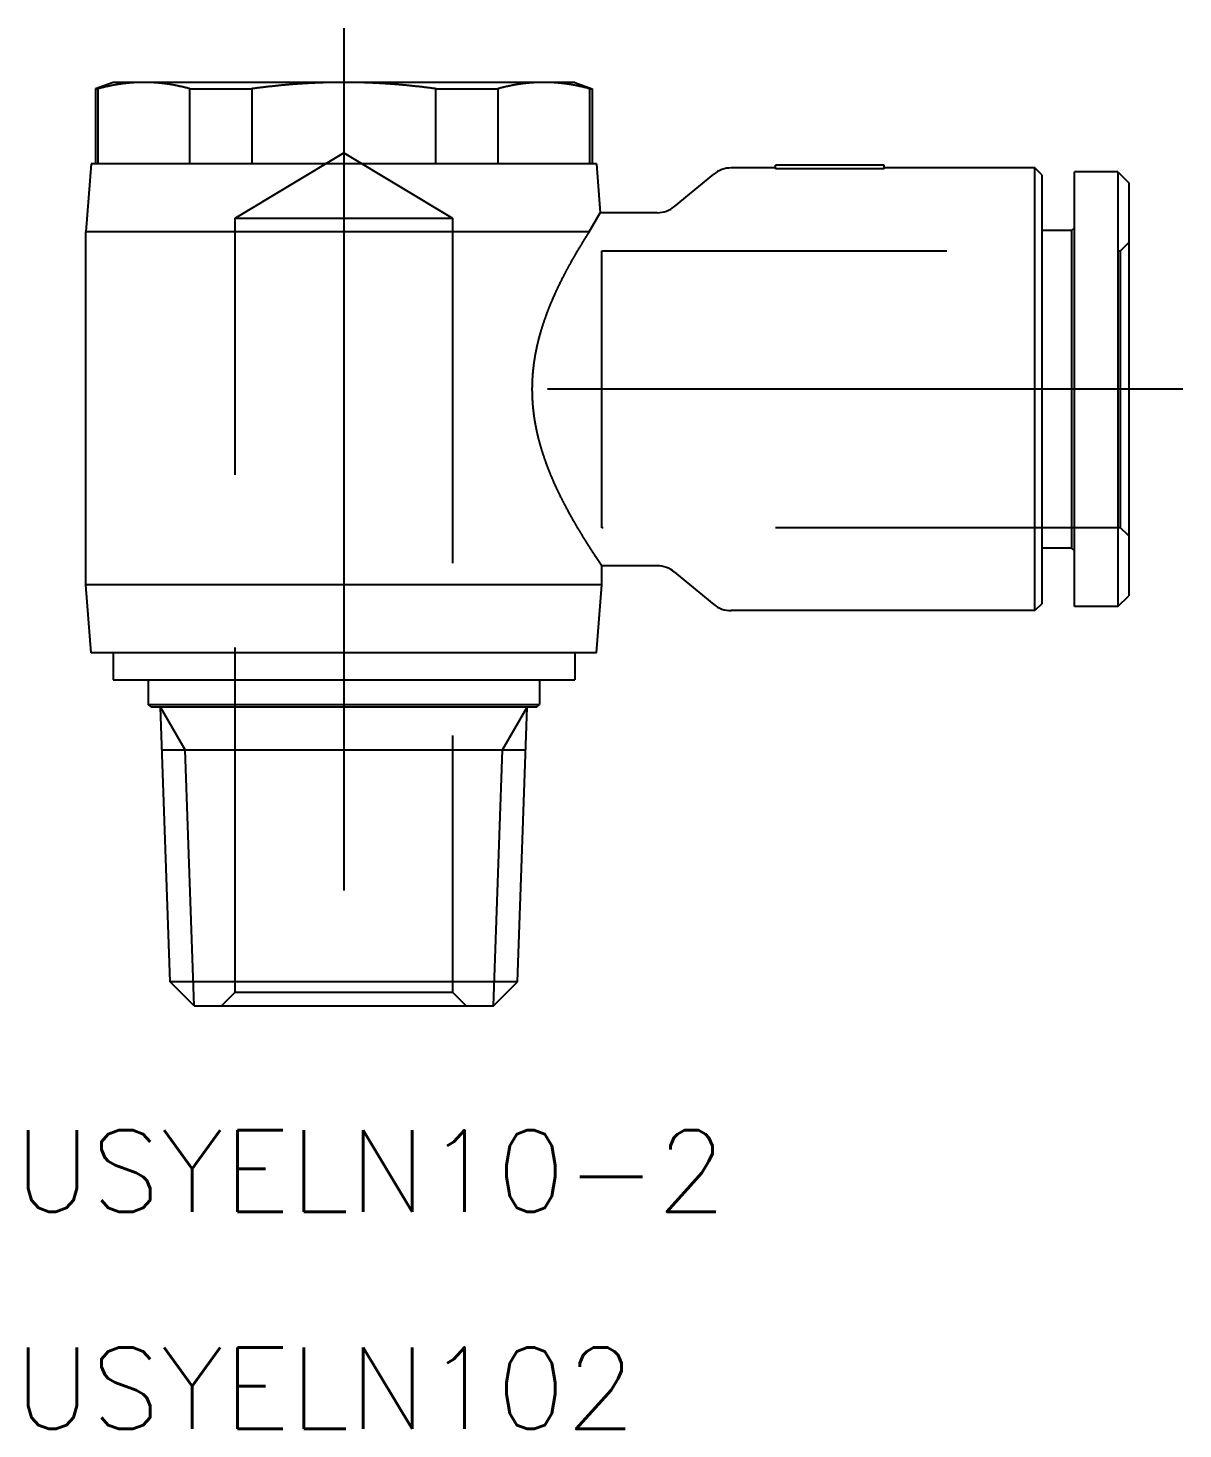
# Model space of a CAD drawing. Extents: x -40.5 to 40.2, y -38.3 to 13.3.
# Drawn here: x -40.5 to 2, y -38.3 to 13.3 of the extents above; entities that cross this region are included whole.
import ezdxf

# ---------------------------------------------------------------- set-up
doc = ezdxf.new("R2010")
doc.units = 0
doc.linetypes.add('CENTER', pattern=[50.8, 31.75, -6.35, 6.35, -6.35])
doc.linetypes.add('DASHED', pattern=[19.05, 12.7, -6.35])
doc.layers.get('0').update_dxf_attribs({"linetype": 'CONTINUOUS'})
doc.layers.add('CENTER', color=1, linetype='CENTER')
doc.styles.get("Standard").update_dxf_attribs({"font": 'txt.shx', "height": 3, "bigfont": 'bigfont.shx'})

msp = doc.modelspace()

# ---------------------------------------------------------------- linework, layer by layer
at = {"color": 7, "linetype": 'CONTINUOUS'}
for p, q in [((-37.4, 11.3), (-38.05, 11.063)), ((-38.05, 11.063), (-38.05, 8.3)), ((-38.05, 11.063), (-37.955, 11.063)), ((-37.955, 11.063), (-37.955, 8.3)), ((-36.261, 11.3), (-37.4, 11.3)), ((-28.9, 11.3), (-36.261, 11.3)), ((-34.568, 8.3), (-34.568, 11.063)), ((-34.568, 11.063), (-32.287, 11.063)), ((-32.287, 11.063), (-32.287, 8.3)), ((-21.539, 11.3), (-28.9, 11.3)), ((-25.513, 8.3), (-25.513, 11.063)), ((-25.513, 11.063), (-23.232, 11.063)), ((-23.232, 11.063), (-23.232, 8.3)), ((-20.4, 11.3), (-21.539, 11.3)), ((-20.4, 11.3), (-19.75, 11.063)), ((-19.845, 8.3), (-19.845, 11.063)), ((-19.845, 11.063), (-19.75, 11.063)), ((-19.75, 11.063), (-19.75, 8.3)), ((-38.2, 8.3), (-38.4, 5.8)), ((-19.6, 8.3), (-38.2, 8.3)), ((-19.6, 8.3), (-19.456, 6.5)), ((-16.723, 6.729), (-15.277, 7.921)), ((-13, 8.15), (-14.641, 8.15)), ((-9, 8.25), (-13, 8.25)), ((-13, 8.115), (-13, 8.25)), ((-9, 8.115), (-13, 8.115)), ((-9, 8.115), (-9, 8.25)), ((-3.45, 8.15), (-9, 8.15)), ((-3.45, -8.15), (-3.45, 8.15)), ((-3.2, 7.9), (-3.45, 8.15)), ((-3.2, 7.9), (-3.2, -7.9)), ((-2, -8), (-2, 8)), ((-0.4, 8), (-2, 8)), ((-0.4, 8), (-0.4, -8)), ((-0.4, 8), (0, 7.6)), ((0, 7.6), (0, -7.6)), ((-19.866, 5.801), (-19.457, 6.501)), ((-17.359, 6.5), (-19.456, 6.5)), ((-19.865, 5.8), (-38.4, 5.8)), ((-38.4, -7.2), (-38.4, 5.8)), ((-2.1, 5.85), (-3.2, 5.85)), ((-2.1, 5.85), (-2, 5.95)), ((-2.1, 5.85), (-2.1, -5.85)), ((-2.1, -5.85), (-3.2, -5.85)), ((-2.1, -5.85), (-2, -5.95)), ((-17.359, -6.5), (-19.4, -6.5)), ((-19.4, -7.2), (-19.4, -6.5)), ((-38.2, -9.7), (-38.4, -7.2)), ((-19.4, -7.2), (-38.4, -7.2)), ((-19.6, -9.7), (-19.4, -7.2)), ((-16.723, -6.729), (-15.277, -7.921)), ((-0.4, -8), (0, -7.6)), ((-3.45, -8.15), (-14.641, -8.15)), ((-3.2, -7.9), (-3.45, -8.15)), ((-0.4, -8), (-2, -8)), ((-19.6, -9.7), (-38.2, -9.7)), ((-37.4, -9.7), (-37.4, -10.7)), ((-20.4, -9.7), (-20.4, -10.7)), ((-37.4, -10.7), (-20.4, -10.7)), ((-36.1, -10.7), (-36.1, -11.6)), ((-21.7, -10.7), (-21.7, -11.6)), ((-36.1, -11.6), (-21.7, -11.6)), ((-36, -11.7), (-36.1, -11.6)), ((-21.8, -11.7), (-36, -11.7)), ((-35.3, -21.813), (-35.653, -11.7)), ((-22.5, -21.813), (-22.147, -11.7)), ((-21.8, -11.7), (-21.7, -11.6)), ((-35.598, -13.278), (-22.202, -13.278)), ((-22.5, -21.813), (-35.3, -21.813)), ((-34.413, -22.7), (-35.3, -21.813)), ((-23.387, -22.7), (-22.5, -21.813)), ((-34.413, -22.7), (-23.387, -22.7))]:
    msp.add_line(p, q, dxfattribs=at)
at = {"color": 3, "linetype": 'DASHED'}
for p, q in [((-32.9, 6.3), (-28.9, 8.703)), ((-28.9, 8.703), (-24.9, 6.3)), ((-32.9, -22.2), (-32.9, 6.3)), ((-32.9, 6.3), (-24.9, 6.3)), ((-24.9, 6.3), (-24.9, -22.2)), ((-0.3, 5.1), (0, 5.4)), ((-19.4, 5.1), (-0.3, 5.1)), ((-19.4, -5.1), (-19.4, 5.1)), ((-0.3, -5.1), (-0.3, 5.1)), ((-0.3, -5.1), (-19.4, -5.1)), ((0, -5.4), (-0.3, -5.1)), ((-33.4, -22.7), (-32.9, -22.2)), ((-32.9, -22.2), (-24.9, -22.2)), ((-24.9, -22.2), (-24.4, -22.7))]:
    msp.add_line(p, q, dxfattribs=at)
at = {"color": 3, "linetype": 'CONTINUOUS'}
for p, q in [((-34.742, -13.278), (-35.653, -11.7)), ((-23.058, -13.278), (-22.147, -11.7)), ((-34.413, -22.7), (-34.742, -13.278)), ((-23.387, -22.7), (-23.058, -13.278))]:
    msp.add_line(p, q, dxfattribs=at)
at = {"color": 7}
for points in [[(-36.261, 11.3, 0), (-36.279, 11.3, 0), (-36.296, 11.3, 0), (-36.314, 11.3, 0), (-36.331, 11.3, 0), (-36.349, 11.299, 0), (-36.366, 11.299, 0), (-36.383, 11.299, 0), (-36.401, 11.298, 0), (-36.418, 11.298, 0), (-36.436, 11.297, 0), (-36.453, 11.297, 0), (-36.471, 11.296, 0), (-36.488, 11.296, 0), (-36.506, 11.295, 0), (-36.523, 11.294, 0), (-36.541, 11.293, 0), (-36.558, 11.293, 0), (-36.575, 11.292, 0), (-36.593, 11.291, 0), (-36.61, 11.29, 0), (-36.628, 11.289, 0), (-36.645, 11.287, 0), (-36.663, 11.286, 0), (-36.68, 11.285, 0), (-36.698, 11.284, 0), (-36.715, 11.282, 0), (-36.733, 11.281, 0), (-36.75, 11.28, 0), (-36.767, 11.278, 0), (-36.785, 11.277, 0), (-36.802, 11.275, 0), (-36.82, 11.273, 0), (-36.837, 11.272, 0), (-36.855, 11.27, 0), (-36.872, 11.268, 0), (-36.89, 11.266, 0), (-36.907, 11.264, 0), (-36.925, 11.262, 0), (-36.943, 11.261, 0), (-36.96, 11.258, 0), (-36.978, 11.256, 0), (-36.995, 11.254, 0), (-37.013, 11.252, 0), (-37.031, 11.25, 0), (-37.048, 11.247, 0), (-37.066, 11.245, 0), (-37.083, 11.243, 0), (-37.101, 11.24, 0), (-37.119, 11.238, 0), (-37.136, 11.235, 0), (-37.154, 11.232, 0), (-37.172, 11.23, 0), (-37.19, 11.227, 0), (-37.207, 11.224, 0), (-37.225, 11.221, 0), (-37.243, 11.219, 0), (-37.261, 11.216, 0), (-37.279, 11.213, 0), (-37.296, 11.21, 0), (-37.314, 11.207, 0), (-37.332, 11.203, 0), (-37.35, 11.2, 0), (-37.368, 11.197, 0), (-37.386, 11.194, 0), (-37.404, 11.19, 0), (-37.422, 11.187, 0), (-37.44, 11.183, 0), (-37.458, 11.18, 0), (-37.476, 11.176, 0), (-37.494, 11.172, 0), (-37.512, 11.169, 0), (-37.53, 11.165, 0), (-37.548, 11.161, 0), (-37.566, 11.157, 0), (-37.585, 11.153, 0), (-37.603, 11.149, 0), (-37.621, 11.146, 0), (-37.639, 11.141, 0), (-37.658, 11.137, 0), (-37.676, 11.133, 0), (-37.694, 11.129, 0), (-37.713, 11.124, 0), (-37.731, 11.12, 0), (-37.75, 11.116, 0), (-37.768, 11.111, 0), (-37.787, 11.107, 0), (-37.805, 11.102, 0), (-37.824, 11.098, 0), (-37.842, 11.093, 0), (-37.861, 11.088, 0), (-37.88, 11.083, 0), (-37.898, 11.078, 0), (-37.917, 11.073, 0), (-37.936, 11.069, 0), (-37.955, 11.063, 0)], [(-34.568, 11.063, 0), (-34.587, 11.069, 0), (-34.605, 11.073, 0), (-34.624, 11.078, 0), (-34.643, 11.083, 0), (-34.661, 11.088, 0), (-34.68, 11.093, 0), (-34.699, 11.098, 0), (-34.717, 11.102, 0), (-34.736, 11.107, 0), (-34.754, 11.111, 0), (-34.773, 11.116, 0), (-34.791, 11.12, 0), (-34.81, 11.124, 0), (-34.828, 11.129, 0), (-34.846, 11.133, 0), (-34.865, 11.137, 0), (-34.883, 11.141, 0), (-34.901, 11.146, 0), (-34.919, 11.149, 0), (-34.938, 11.153, 0), (-34.956, 11.157, 0), (-34.974, 11.161, 0), (-34.992, 11.165, 0), (-35.01, 11.169, 0), (-35.029, 11.172, 0), (-35.047, 11.176, 0), (-35.065, 11.18, 0), (-35.083, 11.183, 0), (-35.101, 11.187, 0), (-35.119, 11.19, 0), (-35.137, 11.194, 0), (-35.154, 11.197, 0), (-35.172, 11.2, 0), (-35.19, 11.203, 0), (-35.208, 11.207, 0), (-35.226, 11.21, 0), (-35.244, 11.213, 0), (-35.262, 11.216, 0), (-35.279, 11.219, 0), (-35.297, 11.221, 0), (-35.315, 11.224, 0), (-35.333, 11.227, 0), (-35.351, 11.23, 0), (-35.368, 11.232, 0), (-35.386, 11.235, 0), (-35.404, 11.238, 0), (-35.421, 11.24, 0), (-35.439, 11.243, 0), (-35.457, 11.245, 0), (-35.474, 11.247, 0), (-35.492, 11.25, 0), (-35.51, 11.252, 0), (-35.527, 11.254, 0), (-35.545, 11.256, 0), (-35.562, 11.258, 0), (-35.58, 11.261, 0), (-35.597, 11.262, 0), (-35.615, 11.264, 0), (-35.633, 11.266, 0), (-35.65, 11.268, 0), (-35.667, 11.27, 0), (-35.685, 11.272, 0), (-35.703, 11.273, 0), (-35.72, 11.275, 0), (-35.737, 11.277, 0), (-35.755, 11.278, 0), (-35.773, 11.28, 0), (-35.79, 11.281, 0), (-35.807, 11.282, 0), (-35.825, 11.284, 0), (-35.842, 11.285, 0), (-35.86, 11.286, 0), (-35.877, 11.287, 0), (-35.895, 11.289, 0), (-35.912, 11.29, 0), (-35.93, 11.291, 0), (-35.947, 11.292, 0), (-35.964, 11.293, 0), (-35.982, 11.293, 0), (-35.999, 11.294, 0), (-36.017, 11.295, 0), (-36.034, 11.296, 0), (-36.052, 11.296, 0), (-36.069, 11.297, 0), (-36.087, 11.297, 0), (-36.104, 11.298, 0), (-36.121, 11.298, 0), (-36.139, 11.299, 0), (-36.156, 11.299, 0), (-36.174, 11.299, 0), (-36.191, 11.3, 0), (-36.209, 11.3, 0), (-36.226, 11.3, 0), (-36.244, 11.3, 0), (-36.261, 11.3, 0)], [(-28.9, 11.3, 0), (-28.935, 11.3, 0), (-28.97, 11.3, 0), (-29.005, 11.3, 0), (-29.04, 11.3, 0), (-29.075, 11.299, 0), (-29.11, 11.299, 0), (-29.145, 11.299, 0), (-29.18, 11.298, 0), (-29.215, 11.298, 0), (-29.249, 11.297, 0), (-29.284, 11.297, 0), (-29.319, 11.296, 0), (-29.354, 11.296, 0), (-29.389, 11.295, 0), (-29.424, 11.294, 0), (-29.459, 11.293, 0), (-29.494, 11.293, 0), (-29.528, 11.292, 0), (-29.563, 11.291, 0), (-29.598, 11.29, 0), (-29.633, 11.289, 0), (-29.668, 11.287, 0), (-29.703, 11.286, 0), (-29.738, 11.285, 0), (-29.773, 11.284, 0), (-29.808, 11.282, 0), (-29.843, 11.281, 0), (-29.878, 11.28, 0), (-29.913, 11.278, 0), (-29.947, 11.277, 0), (-29.982, 11.275, 0), (-30.017, 11.273, 0), (-30.052, 11.272, 0), (-30.087, 11.27, 0), (-30.122, 11.268, 0), (-30.157, 11.266, 0), (-30.193, 11.264, 0), (-30.228, 11.262, 0), (-30.263, 11.261, 0), (-30.298, 11.258, 0), (-30.333, 11.256, 0), (-30.368, 11.254, 0), (-30.403, 11.252, 0), (-30.439, 11.25, 0), (-30.474, 11.247, 0), (-30.509, 11.245, 0), (-30.544, 11.243, 0), (-30.58, 11.24, 0), (-30.615, 11.238, 0), (-30.651, 11.235, 0), (-30.686, 11.232, 0), (-30.721, 11.23, 0), (-30.757, 11.227, 0), (-30.792, 11.224, 0), (-30.828, 11.221, 0), (-30.863, 11.219, 0), (-30.899, 11.216, 0), (-30.935, 11.213, 0), (-30.97, 11.21, 0), (-31.006, 11.207, 0), (-31.042, 11.203, 0), (-31.078, 11.2, 0), (-31.113, 11.197, 0), (-31.149, 11.194, 0), (-31.185, 11.19, 0), (-31.221, 11.187, 0), (-31.257, 11.183, 0), (-31.293, 11.18, 0), (-31.329, 11.176, 0), (-31.365, 11.172, 0), (-31.402, 11.169, 0), (-31.438, 11.165, 0), (-31.474, 11.161, 0), (-31.511, 11.157, 0), (-31.547, 11.153, 0), (-31.583, 11.149, 0), (-31.62, 11.146, 0), (-31.656, 11.141, 0), (-31.693, 11.137, 0), (-31.73, 11.133, 0), (-31.766, 11.129, 0), (-31.803, 11.124, 0), (-31.84, 11.12, 0), (-31.877, 11.116, 0), (-31.914, 11.111, 0), (-31.951, 11.107, 0), (-31.988, 11.102, 0), (-32.025, 11.098, 0), (-32.062, 11.093, 0), (-32.1, 11.088, 0), (-32.137, 11.083, 0), (-32.174, 11.078, 0), (-32.212, 11.073, 0), (-32.249, 11.069, 0), (-32.287, 11.063, 0)], [(-25.513, 11.063, 0), (-25.55, 11.069, 0), (-25.588, 11.073, 0), (-25.626, 11.078, 0), (-25.663, 11.083, 0), (-25.7, 11.088, 0), (-25.738, 11.093, 0), (-25.775, 11.098, 0), (-25.812, 11.102, 0), (-25.849, 11.107, 0), (-25.886, 11.111, 0), (-25.923, 11.116, 0), (-25.96, 11.12, 0), (-25.997, 11.124, 0), (-26.034, 11.129, 0), (-26.07, 11.133, 0), (-26.107, 11.137, 0), (-26.144, 11.141, 0), (-26.18, 11.146, 0), (-26.217, 11.149, 0), (-26.253, 11.153, 0), (-26.29, 11.157, 0), (-26.326, 11.161, 0), (-26.362, 11.165, 0), (-26.398, 11.169, 0), (-26.435, 11.172, 0), (-26.471, 11.176, 0), (-26.507, 11.18, 0), (-26.543, 11.183, 0), (-26.579, 11.187, 0), (-26.615, 11.19, 0), (-26.651, 11.194, 0), (-26.687, 11.197, 0), (-26.722, 11.2, 0), (-26.758, 11.203, 0), (-26.794, 11.207, 0), (-26.83, 11.21, 0), (-26.865, 11.213, 0), (-26.901, 11.216, 0), (-26.937, 11.219, 0), (-26.972, 11.221, 0), (-27.008, 11.224, 0), (-27.043, 11.227, 0), (-27.079, 11.23, 0), (-27.114, 11.232, 0), (-27.149, 11.235, 0), (-27.185, 11.238, 0), (-27.22, 11.24, 0), (-27.256, 11.243, 0), (-27.291, 11.245, 0), (-27.326, 11.247, 0), (-27.361, 11.25, 0), (-27.397, 11.252, 0), (-27.432, 11.254, 0), (-27.467, 11.256, 0), (-27.502, 11.258, 0), (-27.537, 11.261, 0), (-27.572, 11.262, 0), (-27.607, 11.264, 0), (-27.642, 11.266, 0), (-27.677, 11.268, 0), (-27.713, 11.27, 0), (-27.748, 11.272, 0), (-27.783, 11.273, 0), (-27.818, 11.275, 0), (-27.853, 11.277, 0), (-27.887, 11.278, 0), (-27.922, 11.28, 0), (-27.957, 11.281, 0), (-27.992, 11.282, 0), (-28.027, 11.284, 0), (-28.062, 11.285, 0), (-28.097, 11.286, 0), (-28.132, 11.287, 0), (-28.167, 11.289, 0), (-28.202, 11.29, 0), (-28.237, 11.291, 0), (-28.272, 11.292, 0), (-28.306, 11.293, 0), (-28.341, 11.293, 0), (-28.376, 11.294, 0), (-28.411, 11.295, 0), (-28.446, 11.296, 0), (-28.481, 11.296, 0), (-28.516, 11.297, 0), (-28.551, 11.297, 0), (-28.585, 11.298, 0), (-28.62, 11.298, 0), (-28.655, 11.299, 0), (-28.69, 11.299, 0), (-28.725, 11.299, 0), (-28.76, 11.3, 0), (-28.795, 11.3, 0), (-28.83, 11.3, 0), (-28.865, 11.3, 0), (-28.9, 11.3, 0)], [(-21.539, 11.3, 0), (-21.556, 11.3, 0), (-21.574, 11.3, 0), (-21.591, 11.3, 0), (-21.609, 11.3, 0), (-21.626, 11.299, 0), (-21.644, 11.299, 0), (-21.661, 11.299, 0), (-21.679, 11.298, 0), (-21.696, 11.298, 0), (-21.713, 11.297, 0), (-21.731, 11.297, 0), (-21.748, 11.296, 0), (-21.766, 11.296, 0), (-21.783, 11.295, 0), (-21.801, 11.294, 0), (-21.818, 11.293, 0), (-21.836, 11.293, 0), (-21.853, 11.292, 0), (-21.87, 11.291, 0), (-21.888, 11.29, 0), (-21.905, 11.289, 0), (-21.923, 11.287, 0), (-21.94, 11.286, 0), (-21.958, 11.285, 0), (-21.975, 11.284, 0), (-21.993, 11.282, 0), (-22.01, 11.281, 0), (-22.027, 11.28, 0), (-22.045, 11.278, 0), (-22.062, 11.277, 0), (-22.08, 11.275, 0), (-22.098, 11.273, 0), (-22.115, 11.272, 0), (-22.133, 11.27, 0), (-22.15, 11.268, 0), (-22.168, 11.266, 0), (-22.185, 11.264, 0), (-22.203, 11.262, 0), (-22.22, 11.261, 0), (-22.238, 11.258, 0), (-22.255, 11.256, 0), (-22.273, 11.254, 0), (-22.291, 11.252, 0), (-22.308, 11.25, 0), (-22.326, 11.247, 0), (-22.343, 11.245, 0), (-22.361, 11.243, 0), (-22.379, 11.24, 0), (-22.396, 11.238, 0), (-22.414, 11.235, 0), (-22.432, 11.232, 0), (-22.449, 11.23, 0), (-22.467, 11.227, 0), (-22.485, 11.224, 0), (-22.503, 11.221, 0), (-22.52, 11.219, 0), (-22.538, 11.216, 0), (-22.556, 11.213, 0), (-22.574, 11.21, 0), (-22.592, 11.207, 0), (-22.61, 11.203, 0), (-22.628, 11.2, 0), (-22.645, 11.197, 0), (-22.663, 11.194, 0), (-22.681, 11.19, 0), (-22.699, 11.187, 0), (-22.717, 11.183, 0), (-22.735, 11.18, 0), (-22.753, 11.176, 0), (-22.771, 11.172, 0), (-22.79, 11.169, 0), (-22.808, 11.165, 0), (-22.826, 11.161, 0), (-22.844, 11.157, 0), (-22.862, 11.153, 0), (-22.881, 11.149, 0), (-22.899, 11.146, 0), (-22.917, 11.141, 0), (-22.935, 11.137, 0), (-22.954, 11.133, 0), (-22.972, 11.129, 0), (-22.99, 11.124, 0), (-23.009, 11.12, 0), (-23.027, 11.116, 0), (-23.046, 11.111, 0), (-23.064, 11.107, 0), (-23.083, 11.102, 0), (-23.101, 11.098, 0), (-23.12, 11.093, 0), (-23.139, 11.088, 0), (-23.157, 11.083, 0), (-23.176, 11.078, 0), (-23.195, 11.073, 0), (-23.213, 11.069, 0), (-23.232, 11.063, 0)], [(-19.845, 11.063, 0), (-19.864, 11.069, 0), (-19.883, 11.073, 0), (-19.902, 11.078, 0), (-19.92, 11.083, 0), (-19.939, 11.088, 0), (-19.958, 11.093, 0), (-19.976, 11.098, 0), (-19.995, 11.102, 0), (-20.013, 11.107, 0), (-20.032, 11.111, 0), (-20.05, 11.116, 0), (-20.069, 11.12, 0), (-20.087, 11.124, 0), (-20.106, 11.129, 0), (-20.124, 11.133, 0), (-20.142, 11.137, 0), (-20.161, 11.141, 0), (-20.179, 11.146, 0), (-20.197, 11.149, 0), (-20.215, 11.153, 0), (-20.233, 11.157, 0), (-20.252, 11.161, 0), (-20.27, 11.165, 0), (-20.288, 11.169, 0), (-20.306, 11.172, 0), (-20.324, 11.176, 0), (-20.342, 11.18, 0), (-20.36, 11.183, 0), (-20.378, 11.187, 0), (-20.396, 11.19, 0), (-20.414, 11.194, 0), (-20.432, 11.197, 0), (-20.45, 11.2, 0), (-20.468, 11.203, 0), (-20.486, 11.207, 0), (-20.504, 11.21, 0), (-20.521, 11.213, 0), (-20.539, 11.216, 0), (-20.557, 11.219, 0), (-20.575, 11.221, 0), (-20.593, 11.224, 0), (-20.61, 11.227, 0), (-20.628, 11.23, 0), (-20.646, 11.232, 0), (-20.664, 11.235, 0), (-20.681, 11.238, 0), (-20.699, 11.24, 0), (-20.717, 11.243, 0), (-20.734, 11.245, 0), (-20.752, 11.247, 0), (-20.77, 11.25, 0), (-20.787, 11.252, 0), (-20.805, 11.254, 0), (-20.822, 11.256, 0), (-20.84, 11.258, 0), (-20.857, 11.261, 0), (-20.875, 11.262, 0), (-20.892, 11.264, 0), (-20.91, 11.266, 0), (-20.928, 11.268, 0), (-20.945, 11.27, 0), (-20.963, 11.272, 0), (-20.98, 11.273, 0), (-20.998, 11.275, 0), (-21.015, 11.277, 0), (-21.032, 11.278, 0), (-21.05, 11.28, 0), (-21.067, 11.281, 0), (-21.085, 11.282, 0), (-21.102, 11.284, 0), (-21.12, 11.285, 0), (-21.137, 11.286, 0), (-21.155, 11.287, 0), (-21.172, 11.289, 0), (-21.19, 11.29, 0), (-21.207, 11.291, 0), (-21.225, 11.292, 0), (-21.242, 11.293, 0), (-21.259, 11.293, 0), (-21.277, 11.294, 0), (-21.294, 11.295, 0), (-21.312, 11.296, 0), (-21.329, 11.296, 0), (-21.347, 11.297, 0), (-21.364, 11.297, 0), (-21.382, 11.298, 0), (-21.399, 11.298, 0), (-21.416, 11.299, 0), (-21.434, 11.299, 0), (-21.451, 11.299, 0), (-21.469, 11.3, 0), (-21.486, 11.3, 0), (-21.504, 11.3, 0), (-21.521, 11.3, 0), (-21.539, 11.3, 0)], [(-19.864, 5.8, 0), (-19.87, 5.792, 0), (-19.875, 5.784, 0), (-19.88, 5.776, 0), (-19.885, 5.767, 0), (-19.891, 5.759, 0), (-19.896, 5.751, 0), (-19.901, 5.742, 0), (-19.907, 5.734, 0), (-19.912, 5.726, 0), (-19.918, 5.717, 0), (-19.923, 5.709, 0), (-19.928, 5.7, 0), (-19.934, 5.692, 0), (-19.939, 5.683, 0), (-19.945, 5.674, 0), (-19.95, 5.666, 0), (-19.956, 5.657, 0), (-19.961, 5.648, 0), (-19.967, 5.639, 0), (-19.972, 5.63, 0), (-19.978, 5.622, 0), (-19.984, 5.613, 0), (-19.989, 5.604, 0), (-19.995, 5.595, 0), (-20.001, 5.586, 0), (-20.006, 5.577, 0), (-20.012, 5.567, 0), (-20.018, 5.558, 0), (-20.023, 5.549, 0), (-20.029, 5.54, 0), (-20.035, 5.531, 0), (-20.041, 5.521, 0), (-20.047, 5.512, 0), (-20.052, 5.503, 0), (-20.058, 5.493, 0), (-20.064, 5.484, 0), (-20.07, 5.474, 0), (-20.076, 5.465, 0), (-20.082, 5.455, 0), (-20.088, 5.446, 0), (-20.094, 5.436, 0), (-20.1, 5.426, 0), (-20.106, 5.417, 0), (-20.112, 5.407, 0), (-20.118, 5.397, 0), (-20.124, 5.388, 0), (-20.13, 5.378, 0), (-20.136, 5.368, 0), (-20.142, 5.358, 0), (-20.148, 5.348, 0), (-20.154, 5.338, 0), (-20.16, 5.328, 0), (-20.166, 5.318, 0), (-20.172, 5.308, 0), (-20.178, 5.298, 0), (-20.184, 5.288, 0), (-20.191, 5.278, 0), (-20.197, 5.268, 0), (-20.203, 5.258, 0), (-20.209, 5.247, 0), (-20.215, 5.237, 0), (-20.221, 5.227, 0), (-20.227, 5.216, 0), (-20.234, 5.206, 0), (-20.24, 5.196, 0), (-20.246, 5.185, 0), (-20.253, 5.175, 0), (-20.259, 5.164, 0), (-20.265, 5.154, 0), (-20.271, 5.143, 0), (-20.277, 5.133, 0), (-20.284, 5.122, 0), (-20.29, 5.112, 0), (-20.296, 5.101, 0), (-20.303, 5.09, 0), (-20.309, 5.08, 0), (-20.315, 5.069, 0), (-20.322, 5.058, 0), (-20.328, 5.048, 0), (-20.334, 5.037, 0), (-20.341, 5.026, 0), (-20.347, 5.015, 0), (-20.354, 5.004, 0), (-20.36, 4.993, 0), (-20.366, 4.983, 0), (-20.373, 4.972, 0), (-20.379, 4.961, 0), (-20.385, 4.95, 0), (-20.392, 4.939, 0), (-20.398, 4.928, 0), (-20.404, 4.917, 0), (-20.411, 4.905, 0), (-20.417, 4.894, 0), (-20.424, 4.883, 0), (-20.43, 4.872, 0), (-20.437, 4.861, 0), (-20.443, 4.85, 0), (-20.449, 4.839, 0), (-20.456, 4.827, 0), (-20.462, 4.816, 0), (-20.469, 4.805, 0), (-20.475, 4.794, 0), (-20.482, 4.782, 0), (-20.488, 4.771, 0), (-20.494, 4.76, 0), (-20.501, 4.748, 0), (-20.507, 4.737, 0), (-20.514, 4.725, 0), (-20.52, 4.714, 0), (-20.527, 4.702, 0), (-20.533, 4.691, 0), (-20.54, 4.68, 0), (-20.546, 4.668, 0), (-20.552, 4.656, 0), (-20.559, 4.645, 0), (-20.565, 4.633, 0), (-20.572, 4.622, 0), (-20.578, 4.61, 0), (-20.584, 4.599, 0), (-20.591, 4.587, 0), (-20.597, 4.575, 0), (-20.604, 4.564, 0), (-20.61, 4.552, 0), (-20.617, 4.54, 0), (-20.623, 4.528, 0), (-20.63, 4.516, 0), (-20.636, 4.504, 0), (-20.643, 4.493, 0), (-20.649, 4.481, 0), (-20.656, 4.468, 0), (-20.662, 4.456, 0), (-20.669, 4.444, 0), (-20.675, 4.432, 0), (-20.682, 4.42, 0), (-20.689, 4.408, 0), (-20.695, 4.396, 0), (-20.702, 4.383, 0), (-20.708, 4.371, 0), (-20.715, 4.359, 0), (-20.721, 4.346, 0), (-20.728, 4.334, 0), (-20.735, 4.321, 0), (-20.741, 4.309, 0), (-20.748, 4.296, 0), (-20.755, 4.283, 0), (-20.761, 4.271, 0), (-20.768, 4.258, 0), (-20.775, 4.245, 0), (-20.781, 4.233, 0), (-20.788, 4.22, 0), (-20.794, 4.207, 0), (-20.801, 4.194, 0), (-20.808, 4.181, 0), (-20.815, 4.168, 0), (-20.821, 4.155, 0), (-20.828, 4.142, 0), (-20.835, 4.129, 0), (-20.841, 4.116, 0), (-20.848, 4.103, 0), (-20.855, 4.09, 0), (-20.861, 4.077, 0), (-20.868, 4.064, 0), (-20.875, 4.05, 0), (-20.881, 4.037, 0), (-20.888, 4.024, 0), (-20.895, 4.01, 0), (-20.902, 3.997, 0), (-20.908, 3.983, 0), (-20.915, 3.97, 0), (-20.922, 3.956, 0), (-20.928, 3.943, 0), (-20.935, 3.929, 0), (-20.942, 3.916, 0), (-20.949, 3.902, 0), (-20.955, 3.888, 0), (-20.962, 3.875, 0), (-20.969, 3.861, 0), (-20.975, 3.847, 0), (-20.982, 3.833, 0), (-20.989, 3.819, 0), (-20.995, 3.805, 0), (-21.002, 3.792, 0), (-21.009, 3.778, 0), (-21.016, 3.764, 0), (-21.022, 3.75, 0), (-21.029, 3.736, 0), (-21.036, 3.721, 0), (-21.042, 3.707, 0), (-21.049, 3.693, 0), (-21.056, 3.679, 0), (-21.062, 3.665, 0), (-21.069, 3.65, 0), (-21.076, 3.636, 0), (-21.082, 3.622, 0), (-21.089, 3.607, 0), (-21.096, 3.593, 0), (-21.102, 3.579, 0), (-21.109, 3.564, 0), (-21.115, 3.55, 0), (-21.122, 3.535, 0), (-21.129, 3.521, 0), (-21.135, 3.506, 0), (-21.142, 3.491, 0), (-21.148, 3.477, 0), (-21.155, 3.462, 0), (-21.161, 3.447, 0), (-21.168, 3.433, 0), (-21.174, 3.418, 0), (-21.181, 3.403, 0), (-21.188, 3.388, 0), (-21.194, 3.374, 0), (-21.201, 3.359, 0), (-21.207, 3.344, 0), (-21.214, 3.329, 0), (-21.22, 3.314, 0), (-21.227, 3.299, 0), (-21.233, 3.284, 0), (-21.239, 3.269, 0), (-21.246, 3.254, 0), (-21.252, 3.239, 0), (-21.259, 3.223, 0), (-21.265, 3.208, 0), (-21.271, 3.193, 0), (-21.278, 3.178, 0), (-21.284, 3.163, 0), (-21.291, 3.147, 0), (-21.297, 3.132, 0), (-21.303, 3.117, 0), (-21.309, 3.101, 0), (-21.316, 3.086, 0), (-21.322, 3.07, 0), (-21.328, 3.055, 0), (-21.334, 3.039, 0), (-21.341, 3.024, 0), (-21.347, 3.008, 0), (-21.353, 2.993, 0), (-21.359, 2.977, 0), (-21.365, 2.962, 0), (-21.372, 2.946, 0), (-21.378, 2.93, 0), (-21.384, 2.915, 0), (-21.39, 2.899, 0), (-21.396, 2.883, 0), (-21.402, 2.867, 0), (-21.408, 2.852, 0), (-21.414, 2.836, 0), (-21.42, 2.82, 0), (-21.426, 2.804, 0), (-21.432, 2.788, 0), (-21.438, 2.772, 0), (-21.444, 2.756, 0), (-21.45, 2.74, 0), (-21.455, 2.724, 0), (-21.461, 2.708, 0), (-21.467, 2.692, 0), (-21.473, 2.676, 0), (-21.479, 2.66, 0), (-21.484, 2.644, 0), (-21.49, 2.628, 0), (-21.496, 2.612, 0), (-21.502, 2.596, 0), (-21.507, 2.579, 0), (-21.513, 2.563, 0), (-21.518, 2.547, 0), (-21.524, 2.531, 0), (-21.53, 2.514, 0), (-21.535, 2.498, 0), (-21.541, 2.482, 0), (-21.546, 2.465, 0), (-21.552, 2.449, 0), (-21.557, 2.432, 0), (-21.563, 2.416, 0), (-21.568, 2.4, 0), (-21.573, 2.383, 0), (-21.579, 2.367, 0), (-21.584, 2.35, 0), (-21.589, 2.333, 0), (-21.595, 2.317, 0), (-21.6, 2.3, 0), (-21.605, 2.284, 0), (-21.61, 2.267, 0), (-21.615, 2.25, 0), (-21.62, 2.234, 0), (-21.626, 2.217, 0), (-21.631, 2.2, 0), (-21.636, 2.184, 0), (-21.641, 2.167, 0), (-21.646, 2.15, 0), (-21.651, 2.133, 0), (-21.656, 2.117, 0), (-21.66, 2.1, 0), (-21.665, 2.083, 0), (-21.67, 2.066, 0), (-21.675, 2.049, 0), (-21.68, 2.032, 0), (-21.684, 2.015, 0), (-21.689, 1.998, 0), (-21.694, 1.981, 0), (-21.699, 1.964, 0), (-21.703, 1.947, 0), (-21.708, 1.93, 0), (-21.712, 1.913, 0), (-21.717, 1.896, 0), (-21.721, 1.879, 0), (-21.726, 1.862, 0), (-21.73, 1.845, 0), (-21.735, 1.828, 0), (-21.739, 1.811, 0), (-21.743, 1.794, 0), (-21.747, 1.777, 0), (-21.752, 1.76, 0), (-21.756, 1.742, 0), (-21.76, 1.725, 0), (-21.764, 1.708, 0), (-21.768, 1.691, 0), (-21.773, 1.674, 0), (-21.776, 1.656, 0), (-21.78, 1.639, 0), (-21.785, 1.622, 0), (-21.788, 1.604, 0), (-21.792, 1.587, 0), (-21.796, 1.57, 0), (-21.8, 1.552, 0), (-21.804, 1.535, 0), (-21.808, 1.518, 0), (-21.811, 1.5, 0), (-21.815, 1.483, 0), (-21.818, 1.466, 0), (-21.822, 1.448, 0), (-21.826, 1.431, 0), (-21.829, 1.413, 0), (-21.833, 1.396, 0), (-21.836, 1.378, 0), (-21.839, 1.361, 0), (-21.843, 1.344, 0), (-21.846, 1.326, 0), (-21.849, 1.309, 0), (-21.852, 1.291, 0), (-21.856, 1.274, 0), (-21.859, 1.256, 0), (-21.862, 1.238, 0), (-21.865, 1.221, 0), (-21.868, 1.203, 0), (-21.871, 1.186, 0), (-21.874, 1.168, 0), (-21.877, 1.151, 0), (-21.88, 1.133, 0), (-21.883, 1.115, 0), (-21.885, 1.098, 0), (-21.888, 1.08, 0), (-21.891, 1.063, 0), (-21.893, 1.045, 0), (-21.896, 1.027, 0), (-21.898, 1.01, 0), (-21.901, 0.992, 0), (-21.904, 0.974, 0), (-21.906, 0.957, 0), (-21.908, 0.939, 0), (-21.911, 0.921, 0), (-21.913, 0.904, 0), (-21.915, 0.886, 0), (-21.917, 0.868, 0), (-21.92, 0.851, 0), (-21.922, 0.833, 0), (-21.924, 0.815, 0), (-21.926, 0.798, 0), (-21.928, 0.78, 0), (-21.93, 0.762, 0), (-21.932, 0.745, 0), (-21.934, 0.727, 0), (-21.935, 0.709, 0), (-21.937, 0.691, 0), (-21.939, 0.674, 0), (-21.941, 0.656, 0), (-21.942, 0.638, 0), (-21.944, 0.62, 0), (-21.945, 0.603, 0), (-21.947, 0.585, 0), (-21.948, 0.567, 0), (-21.95, 0.55, 0), (-21.951, 0.532, 0), (-21.953, 0.514, 0), (-21.954, 0.496, 0), (-21.955, 0.479, 0), (-21.956, 0.461, 0), (-21.957, 0.443, 0), (-21.959, 0.425, 0), (-21.96, 0.408, 0), (-21.961, 0.39, 0), (-21.962, 0.372, 0), (-21.963, 0.354, 0), (-21.963, 0.337, 0), (-21.964, 0.319, 0), (-21.965, 0.301, 0), (-21.966, 0.284, 0), (-21.967, 0.266, 0), (-21.967, 0.248, 0), (-21.968, 0.23, 0), (-21.968, 0.213, 0), (-21.969, 0.195, 0), (-21.97, 0.177, 0), (-21.97, 0.16, 0), (-21.97, 0.142, 0), (-21.971, 0.124, 0), (-21.971, 0.107, 0), (-21.971, 0.089, 0), (-21.971, 0.071, 0), (-21.972, 0.054, 0), (-21.972, 0.036, 0), (-21.972, 0.018, 0), (-21.972, 0.001, 0), (-21.972, -0.017, 0), (-21.972, -0.035, 0), (-21.972, -0.052, 0), (-21.971, -0.07, 0), (-21.971, -0.088, 0), (-21.971, -0.105, 0), (-21.971, -0.123, 0), (-21.97, -0.141, 0), (-21.97, -0.158, 0), (-21.97, -0.176, 0), (-21.969, -0.194, 0), (-21.968, -0.212, 0), (-21.968, -0.229, 0), (-21.967, -0.247, 0), (-21.967, -0.265, 0), (-21.966, -0.282, 0), (-21.965, -0.3, 0), (-21.964, -0.318, 0), (-21.963, -0.336, 0), (-21.963, -0.353, 0), (-21.962, -0.371, 0), (-21.961, -0.389, 0), (-21.96, -0.406, 0), (-21.959, -0.424, 0), (-21.957, -0.442, 0), (-21.956, -0.46, 0), (-21.955, -0.477, 0), (-21.954, -0.495, 0), (-21.953, -0.513, 0), (-21.951, -0.531, 0), (-21.95, -0.548, 0), (-21.948, -0.566, 0), (-21.947, -0.584, 0), (-21.945, -0.602, 0), (-21.944, -0.619, 0), (-21.942, -0.637, 0), (-21.941, -0.655, 0), (-21.939, -0.672, 0), (-21.937, -0.69, 0), (-21.936, -0.708, 0), (-21.934, -0.726, 0), (-21.932, -0.743, 0), (-21.93, -0.761, 0), (-21.928, -0.779, 0), (-21.926, -0.796, 0), (-21.924, -0.814, 0), (-21.922, -0.832, 0), (-21.92, -0.85, 0), (-21.918, -0.867, 0), (-21.915, -0.885, 0), (-21.913, -0.903, 0), (-21.911, -0.92, 0), (-21.909, -0.938, 0), (-21.906, -0.956, 0), (-21.904, -0.973, 0), (-21.901, -0.991, 0), (-21.899, -1.009, 0), (-21.896, -1.026, 0), (-21.893, -1.044, 0), (-21.891, -1.061, 0), (-21.888, -1.079, 0), (-21.886, -1.097, 0), (-21.883, -1.114, 0), (-21.88, -1.132, 0), (-21.877, -1.149, 0), (-21.874, -1.167, 0), (-21.871, -1.185, 0), (-21.868, -1.202, 0), (-21.865, -1.22, 0), (-21.862, -1.237, 0), (-21.859, -1.255, 0), (-21.856, -1.272, 0), (-21.853, -1.29, 0), (-21.849, -1.307, 0), (-21.846, -1.325, 0), (-21.843, -1.342, 0), (-21.84, -1.36, 0), (-21.836, -1.377, 0), (-21.833, -1.395, 0), (-21.829, -1.412, 0), (-21.826, -1.43, 0), (-21.822, -1.447, 0), (-21.819, -1.464, 0), (-21.815, -1.482, 0), (-21.811, -1.499, 0), (-21.808, -1.517, 0), (-21.804, -1.534, 0), (-21.8, -1.551, 0), (-21.796, -1.569, 0), (-21.793, -1.586, 0), (-21.789, -1.603, 0), (-21.785, -1.621, 0), (-21.781, -1.638, 0), (-21.777, -1.655, 0), (-21.773, -1.672, 0), (-21.769, -1.69, 0), (-21.765, -1.707, 0), (-21.76, -1.724, 0), (-21.756, -1.741, 0), (-21.752, -1.758, 0), (-21.748, -1.776, 0), (-21.744, -1.793, 0), (-21.739, -1.81, 0), (-21.735, -1.827, 0), (-21.73, -1.844, 0), (-21.726, -1.861, 0), (-21.722, -1.878, 0), (-21.717, -1.895, 0), (-21.713, -1.912, 0), (-21.708, -1.929, 0), (-21.703, -1.946, 0), (-21.699, -1.963, 0), (-21.694, -1.98, 0), (-21.69, -1.997, 0), (-21.685, -2.014, 0), (-21.68, -2.031, 0), (-21.675, -2.048, 0), (-21.671, -2.065, 0), (-21.666, -2.082, 0), (-21.661, -2.099, 0), (-21.656, -2.115, 0), (-21.651, -2.132, 0), (-21.646, -2.149, 0), (-21.641, -2.166, 0), (-21.636, -2.183, 0), (-21.631, -2.199, 0), (-21.626, -2.216, 0), (-21.621, -2.233, 0), (-21.616, -2.249, 0), (-21.611, -2.266, 0), (-21.605, -2.283, 0), (-21.6, -2.299, 0), (-21.595, -2.316, 0), (-21.59, -2.332, 0), (-21.584, -2.349, 0), (-21.579, -2.365, 0), (-21.574, -2.382, 0), (-21.568, -2.398, 0), (-21.563, -2.415, 0), (-21.558, -2.431, 0), (-21.552, -2.448, 0), (-21.547, -2.464, 0), (-21.541, -2.48, 0), (-21.536, -2.497, 0), (-21.53, -2.513, 0), (-21.524, -2.529, 0), (-21.519, -2.546, 0), (-21.513, -2.562, 0), (-21.508, -2.578, 0), (-21.502, -2.594, 0), (-21.496, -2.611, 0), (-21.491, -2.627, 0), (-21.485, -2.643, 0), (-21.479, -2.659, 0), (-21.473, -2.675, 0), (-21.468, -2.691, 0), (-21.462, -2.707, 0), (-21.456, -2.723, 0), (-21.45, -2.739, 0), (-21.444, -2.755, 0), (-21.438, -2.771, 0), (-21.432, -2.787, 0), (-21.426, -2.803, 0), (-21.42, -2.819, 0), (-21.414, -2.835, 0), (-21.408, -2.851, 0), (-21.402, -2.866, 0), (-21.396, -2.882, 0), (-21.39, -2.898, 0), (-21.384, -2.914, 0), (-21.378, -2.929, 0), (-21.372, -2.945, 0), (-21.366, -2.961, 0), (-21.36, -2.976, 0), (-21.353, -2.992, 0), (-21.347, -3.007, 0), (-21.341, -3.023, 0), (-21.335, -3.038, 0), (-21.329, -3.054, 0), (-21.322, -3.069, 0), (-21.316, -3.085, 0), (-21.31, -3.1, 0), (-21.303, -3.116, 0), (-21.297, -3.131, 0), (-21.291, -3.146, 0), (-21.285, -3.161, 0), (-21.278, -3.177, 0), (-21.272, -3.192, 0), (-21.265, -3.207, 0), (-21.259, -3.222, 0), (-21.253, -3.237, 0), (-21.246, -3.253, 0), (-21.24, -3.268, 0), (-21.233, -3.283, 0), (-21.227, -3.298, 0), (-21.221, -3.313, 0), (-21.214, -3.328, 0), (-21.207, -3.343, 0), (-21.201, -3.358, 0), (-21.195, -3.373, 0), (-21.188, -3.387, 0), (-21.181, -3.402, 0), (-21.175, -3.417, 0), (-21.168, -3.432, 0), (-21.162, -3.446, 0), (-21.155, -3.461, 0), (-21.149, -3.476, 0), (-21.142, -3.491, 0), (-21.136, -3.505, 0), (-21.129, -3.52, 0), (-21.122, -3.534, 0), (-21.116, -3.549, 0), (-21.109, -3.563, 0), (-21.103, -3.578, 0), (-21.096, -3.592, 0), (-21.089, -3.607, 0), (-21.083, -3.621, 0), (-21.076, -3.635, 0), (-21.069, -3.649, 0), (-21.063, -3.664, 0), (-21.056, -3.678, 0), (-21.049, -3.692, 0), (-21.043, -3.706, 0), (-21.036, -3.72, 0), (-21.029, -3.735, 0), (-21.023, -3.749, 0), (-21.016, -3.763, 0), (-21.009, -3.777, 0), (-21.003, -3.791, 0), (-20.996, -3.805, 0), (-20.989, -3.818, 0), (-20.983, -3.832, 0), (-20.976, -3.846, 0), (-20.969, -3.86, 0), (-20.962, -3.874, 0), (-20.956, -3.887, 0), (-20.949, -3.901, 0), (-20.942, -3.915, 0), (-20.936, -3.928, 0), (-20.929, -3.942, 0), (-20.922, -3.955, 0), (-20.916, -3.969, 0), (-20.909, -3.982, 0), (-20.902, -3.996, 0), (-20.895, -4.009, 0), (-20.889, -4.023, 0), (-20.882, -4.036, 0), (-20.875, -4.049, 0), (-20.869, -4.063, 0), (-20.862, -4.076, 0), (-20.855, -4.089, 0), (-20.849, -4.102, 0), (-20.842, -4.115, 0), (-20.835, -4.128, 0), (-20.828, -4.141, 0), (-20.822, -4.154, 0), (-20.815, -4.167, 0), (-20.808, -4.18, 0), (-20.802, -4.193, 0), (-20.795, -4.206, 0), (-20.788, -4.219, 0), (-20.782, -4.232, 0), (-20.775, -4.245, 0), (-20.768, -4.257, 0), (-20.762, -4.27, 0), (-20.755, -4.283, 0), (-20.748, -4.295, 0), (-20.742, -4.308, 0), (-20.735, -4.32, 0), (-20.729, -4.333, 0), (-20.722, -4.345, 0), (-20.715, -4.358, 0), (-20.709, -4.37, 0), (-20.702, -4.382, 0), (-20.696, -4.395, 0), (-20.689, -4.407, 0), (-20.682, -4.419, 0), (-20.676, -4.431, 0), (-20.669, -4.444, 0), (-20.663, -4.456, 0), (-20.656, -4.468, 0), (-20.65, -4.48, 0), (-20.643, -4.492, 0), (-20.637, -4.504, 0), (-20.63, -4.516, 0), (-20.624, -4.527, 0), (-20.617, -4.539, 0), (-20.611, -4.551, 0), (-20.604, -4.563, 0), (-20.598, -4.575, 0), (-20.591, -4.586, 0), (-20.585, -4.598, 0), (-20.578, -4.609, 0), (-20.572, -4.621, 0), (-20.566, -4.633, 0), (-20.559, -4.644, 0), (-20.553, -4.656, 0), (-20.546, -4.667, 0), (-20.54, -4.679, 0), (-20.534, -4.69, 0), (-20.527, -4.702, 0), (-20.521, -4.713, 0), (-20.514, -4.725, 0), (-20.508, -4.736, 0), (-20.501, -4.747, 0), (-20.495, -4.759, 0), (-20.488, -4.77, 0), (-20.482, -4.781, 0), (-20.476, -4.793, 0), (-20.469, -4.804, 0), (-20.463, -4.815, 0), (-20.456, -4.827, 0), (-20.45, -4.838, 0), (-20.444, -4.849, 0), (-20.437, -4.86, 0), (-20.431, -4.871, 0), (-20.424, -4.883, 0), (-20.418, -4.894, 0), (-20.411, -4.905, 0), (-20.405, -4.916, 0), (-20.399, -4.927, 0), (-20.392, -4.938, 0), (-20.386, -4.949, 0), (-20.379, -4.96, 0), (-20.373, -4.971, 0), (-20.367, -4.982, 0), (-20.36, -4.993, 0), (-20.354, -5.004, 0), (-20.348, -5.014, 0), (-20.341, -5.025, 0), (-20.335, -5.036, 0), (-20.328, -5.047, 0), (-20.322, -5.058, 0), (-20.316, -5.068, 0), (-20.309, -5.079, 0), (-20.303, -5.09, 0), (-20.297, -5.1, 0), (-20.291, -5.111, 0), (-20.284, -5.122, 0), (-20.278, -5.132, 0), (-20.272, -5.143, 0), (-20.265, -5.153, 0), (-20.259, -5.164, 0), (-20.253, -5.174, 0), (-20.247, -5.185, 0), (-20.24, -5.195, 0), (-20.234, -5.205, 0), (-20.228, -5.216, 0), (-20.222, -5.226, 0), (-20.216, -5.236, 0), (-20.209, -5.247, 0), (-20.203, -5.257, 0), (-20.197, -5.267, 0), (-20.191, -5.277, 0), (-20.185, -5.287, 0), (-20.179, -5.297, 0), (-20.172, -5.308, 0), (-20.166, -5.318, 0), (-20.16, -5.328, 0), (-20.154, -5.338, 0), (-20.148, -5.347, 0), (-20.142, -5.357, 0), (-20.136, -5.367, 0), (-20.13, -5.377, 0), (-20.124, -5.387, 0), (-20.118, -5.397, 0), (-20.112, -5.406, 0), (-20.106, -5.416, 0), (-20.1, -5.426, 0), (-20.094, -5.435, 0), (-20.088, -5.445, 0), (-20.082, -5.455, 0), (-20.076, -5.464, 0), (-20.07, -5.474, 0), (-20.065, -5.483, 0), (-20.059, -5.493, 0), (-20.053, -5.502, 0), (-20.047, -5.511, 0), (-20.041, -5.521, 0), (-20.035, -5.53, 0), (-20.03, -5.539, 0), (-20.024, -5.548, 0), (-20.018, -5.558, 0), (-20.012, -5.567, 0), (-20.007, -5.576, 0), (-20.001, -5.585, 0), (-19.995, -5.594, 0), (-19.99, -5.603, 0), (-19.984, -5.612, 0), (-19.979, -5.621, 0), (-19.973, -5.63, 0), (-19.967, -5.639, 0), (-19.962, -5.647, 0), (-19.956, -5.656, 0), (-19.951, -5.665, 0), (-19.945, -5.674, 0), (-19.94, -5.682, 0), (-19.934, -5.691, 0), (-19.929, -5.699, 0), (-19.923, -5.708, 0), (-19.918, -5.717, 0), (-19.913, -5.725, 0), (-19.907, -5.733, 0), (-19.902, -5.742, 0), (-19.896, -5.75, 0), (-19.891, -5.758, 0), (-19.886, -5.767, 0), (-19.881, -5.775, 0), (-19.875, -5.783, 0), (-19.87, -5.791, 0), (-19.865, -5.799, 0), (-19.86, -5.807, 0), (-19.855, -5.815, 0), (-19.849, -5.823, 0), (-19.844, -5.831, 0), (-19.839, -5.839, 0), (-19.834, -5.847, 0), (-19.829, -5.855, 0), (-19.824, -5.863, 0), (-19.819, -5.87, 0), (-19.814, -5.878, 0), (-19.809, -5.886, 0), (-19.804, -5.893, 0), (-19.799, -5.901, 0), (-19.794, -5.908, 0), (-19.79, -5.916, 0), (-19.785, -5.923, 0), (-19.78, -5.931, 0), (-19.775, -5.938, 0), (-19.77, -5.945, 0), (-19.766, -5.953, 0), (-19.761, -5.96, 0), (-19.756, -5.967, 0), (-19.752, -5.974, 0), (-19.747, -5.981, 0), (-19.742, -5.988, 0), (-19.738, -5.995, 0), (-19.733, -6.002, 0), (-19.729, -6.009, 0), (-19.724, -6.016, 0), (-19.72, -6.023, 0), (-19.715, -6.03, 0), (-19.711, -6.036, 0), (-19.707, -6.043, 0), (-19.702, -6.05, 0), (-19.698, -6.056, 0), (-19.694, -6.063, 0), (-19.689, -6.069, 0), (-19.685, -6.076, 0), (-19.681, -6.082, 0), (-19.677, -6.088, 0), (-19.673, -6.095, 0), (-19.669, -6.101, 0), (-19.664, -6.107, 0), (-19.66, -6.113, 0), (-19.656, -6.119, 0), (-19.652, -6.126, 0), (-19.648, -6.132, 0), (-19.644, -6.138, 0), (-19.64, -6.143, 0), (-19.636, -6.149, 0), (-19.633, -6.155, 0), (-19.629, -6.161, 0), (-19.625, -6.167, 0), (-19.621, -6.172, 0), (-19.617, -6.178, 0), (-19.614, -6.184, 0), (-19.61, -6.189, 0), (-19.606, -6.195, 0), (-19.602, -6.2, 0), (-19.599, -6.206, 0), (-19.595, -6.211, 0), (-19.592, -6.216, 0), (-19.588, -6.222, 0), (-19.585, -6.227, 0), (-19.581, -6.232, 0), (-19.578, -6.237, 0), (-19.575, -6.242, 0), (-19.571, -6.247, 0), (-19.568, -6.252, 0), (-19.564, -6.257, 0), (-19.561, -6.262, 0), (-19.558, -6.267, 0), (-19.555, -6.272, 0), (-19.552, -6.277, 0), (-19.548, -6.281, 0), (-19.545, -6.286, 0), (-19.542, -6.29, 0), (-19.539, -6.295, 0), (-19.536, -6.3, 0), (-19.533, -6.304, 0), (-19.53, -6.308, 0), (-19.527, -6.313, 0), (-19.524, -6.317, 0), (-19.521, -6.321, 0), (-19.518, -6.326, 0), (-19.516, -6.33, 0), (-19.513, -6.334, 0), (-19.51, -6.338, 0), (-19.508, -6.342, 0), (-19.505, -6.346, 0), (-19.502, -6.35, 0), (-19.5, -6.354, 0), (-19.497, -6.357, 0), (-19.494, -6.361, 0), (-19.492, -6.365, 0), (-19.489, -6.368, 0), (-19.487, -6.372, 0), (-19.485, -6.376, 0), (-19.482, -6.379, 0), (-19.48, -6.383, 0), (-19.478, -6.386, 0), (-19.475, -6.389, 0), (-19.473, -6.393, 0), (-19.471, -6.396, 0), (-19.469, -6.399, 0), (-19.467, -6.402, 0), (-19.465, -6.405, 0), (-19.462, -6.408, 0), (-19.46, -6.411, 0), (-19.458, -6.414, 0), (-19.456, -6.417, 0), (-19.454, -6.42, 0), (-19.453, -6.423, 0), (-19.451, -6.426, 0), (-19.449, -6.428, 0), (-19.447, -6.431, 0), (-19.445, -6.434, 0), (-19.444, -6.436, 0), (-19.442, -6.439, 0), (-19.44, -6.441, 0), (-19.439, -6.443, 0), (-19.437, -6.446, 0), (-19.436, -6.448, 0), (-19.434, -6.45, 0), (-19.433, -6.452, 0), (-19.431, -6.455, 0), (-19.43, -6.457, 0), (-19.428, -6.459, 0), (-19.427, -6.461, 0), (-19.425, -6.463, 0), (-19.424, -6.465, 0), (-19.423, -6.466, 0), (-19.422, -6.468, 0), (-19.421, -6.47, 0), (-19.419, -6.472, 0), (-19.418, -6.473, 0), (-19.417, -6.475, 0), (-19.416, -6.476, 0), (-19.415, -6.478, 0), (-19.414, -6.479, 0), (-19.413, -6.481, 0), (-19.412, -6.482, 0), (-19.411, -6.483, 0), (-19.41, -6.485, 0), (-19.41, -6.486, 0), (-19.409, -6.487, 0), (-19.408, -6.488, 0), (-19.407, -6.489, 0), (-19.407, -6.49, 0), (-19.406, -6.491, 0), (-19.405, -6.492, 0), (-19.405, -6.493, 0), (-19.404, -6.494, 0), (-19.404, -6.495, 0), (-19.403, -6.495, 0), (-19.403, -6.496, 0), (-19.402, -6.496, 0), (-19.402, -6.497, 0), (-19.402, -6.498, 0), (-19.401, -6.498, 0), (-19.401, -6.498, 0), (-19.401, -6.499, 0), (-19.401, -6.499, 0), (-19.4, -6.499, 0), (-19.4, -6.5, 0), (-19.4, -6.5, 0), (-19.4, -6.5, 0), (-19.4, -6.5, 0), (-19.4, -6.5, 0)]]:
    msp.add_polyline3d(points, dxfattribs=at)
at = {"color": 7, "linetype": 'CONTINUOUS'}
for centre, start, end in [((-14.641, 7.15), 90, 129.5226), ((-17.359, 7.5), 270, 309.5226), ((-17.359, -7.5), 50.4774, 90), ((-14.641, -7.15), 230.4774, 270)]:
    msp.add_arc(centre, 1, start, end, dxfattribs=at)
at = {"layer": 'CENTER', "color": 1, "linetype": 'CENTER'}
for p, q in [((-28.9, 13.3), (-28.9, -24.7)), ((2, 0), (-21.4, 0))]:
    msp.add_line(p, q, dxfattribs=at)

# ---------------------------------------------------------------- texts
at = {"color": 7, "linetype": 'CONTINUOUS'}
for s, p in [('USYELN10-2', (-41.044, -30.276)), ('USYELN102', (-41.044, -38.276))]:
    msp.add_text(s, height=3, dxfattribs=at).set_placement(p)

doc.saveas('drawing.dxf')
